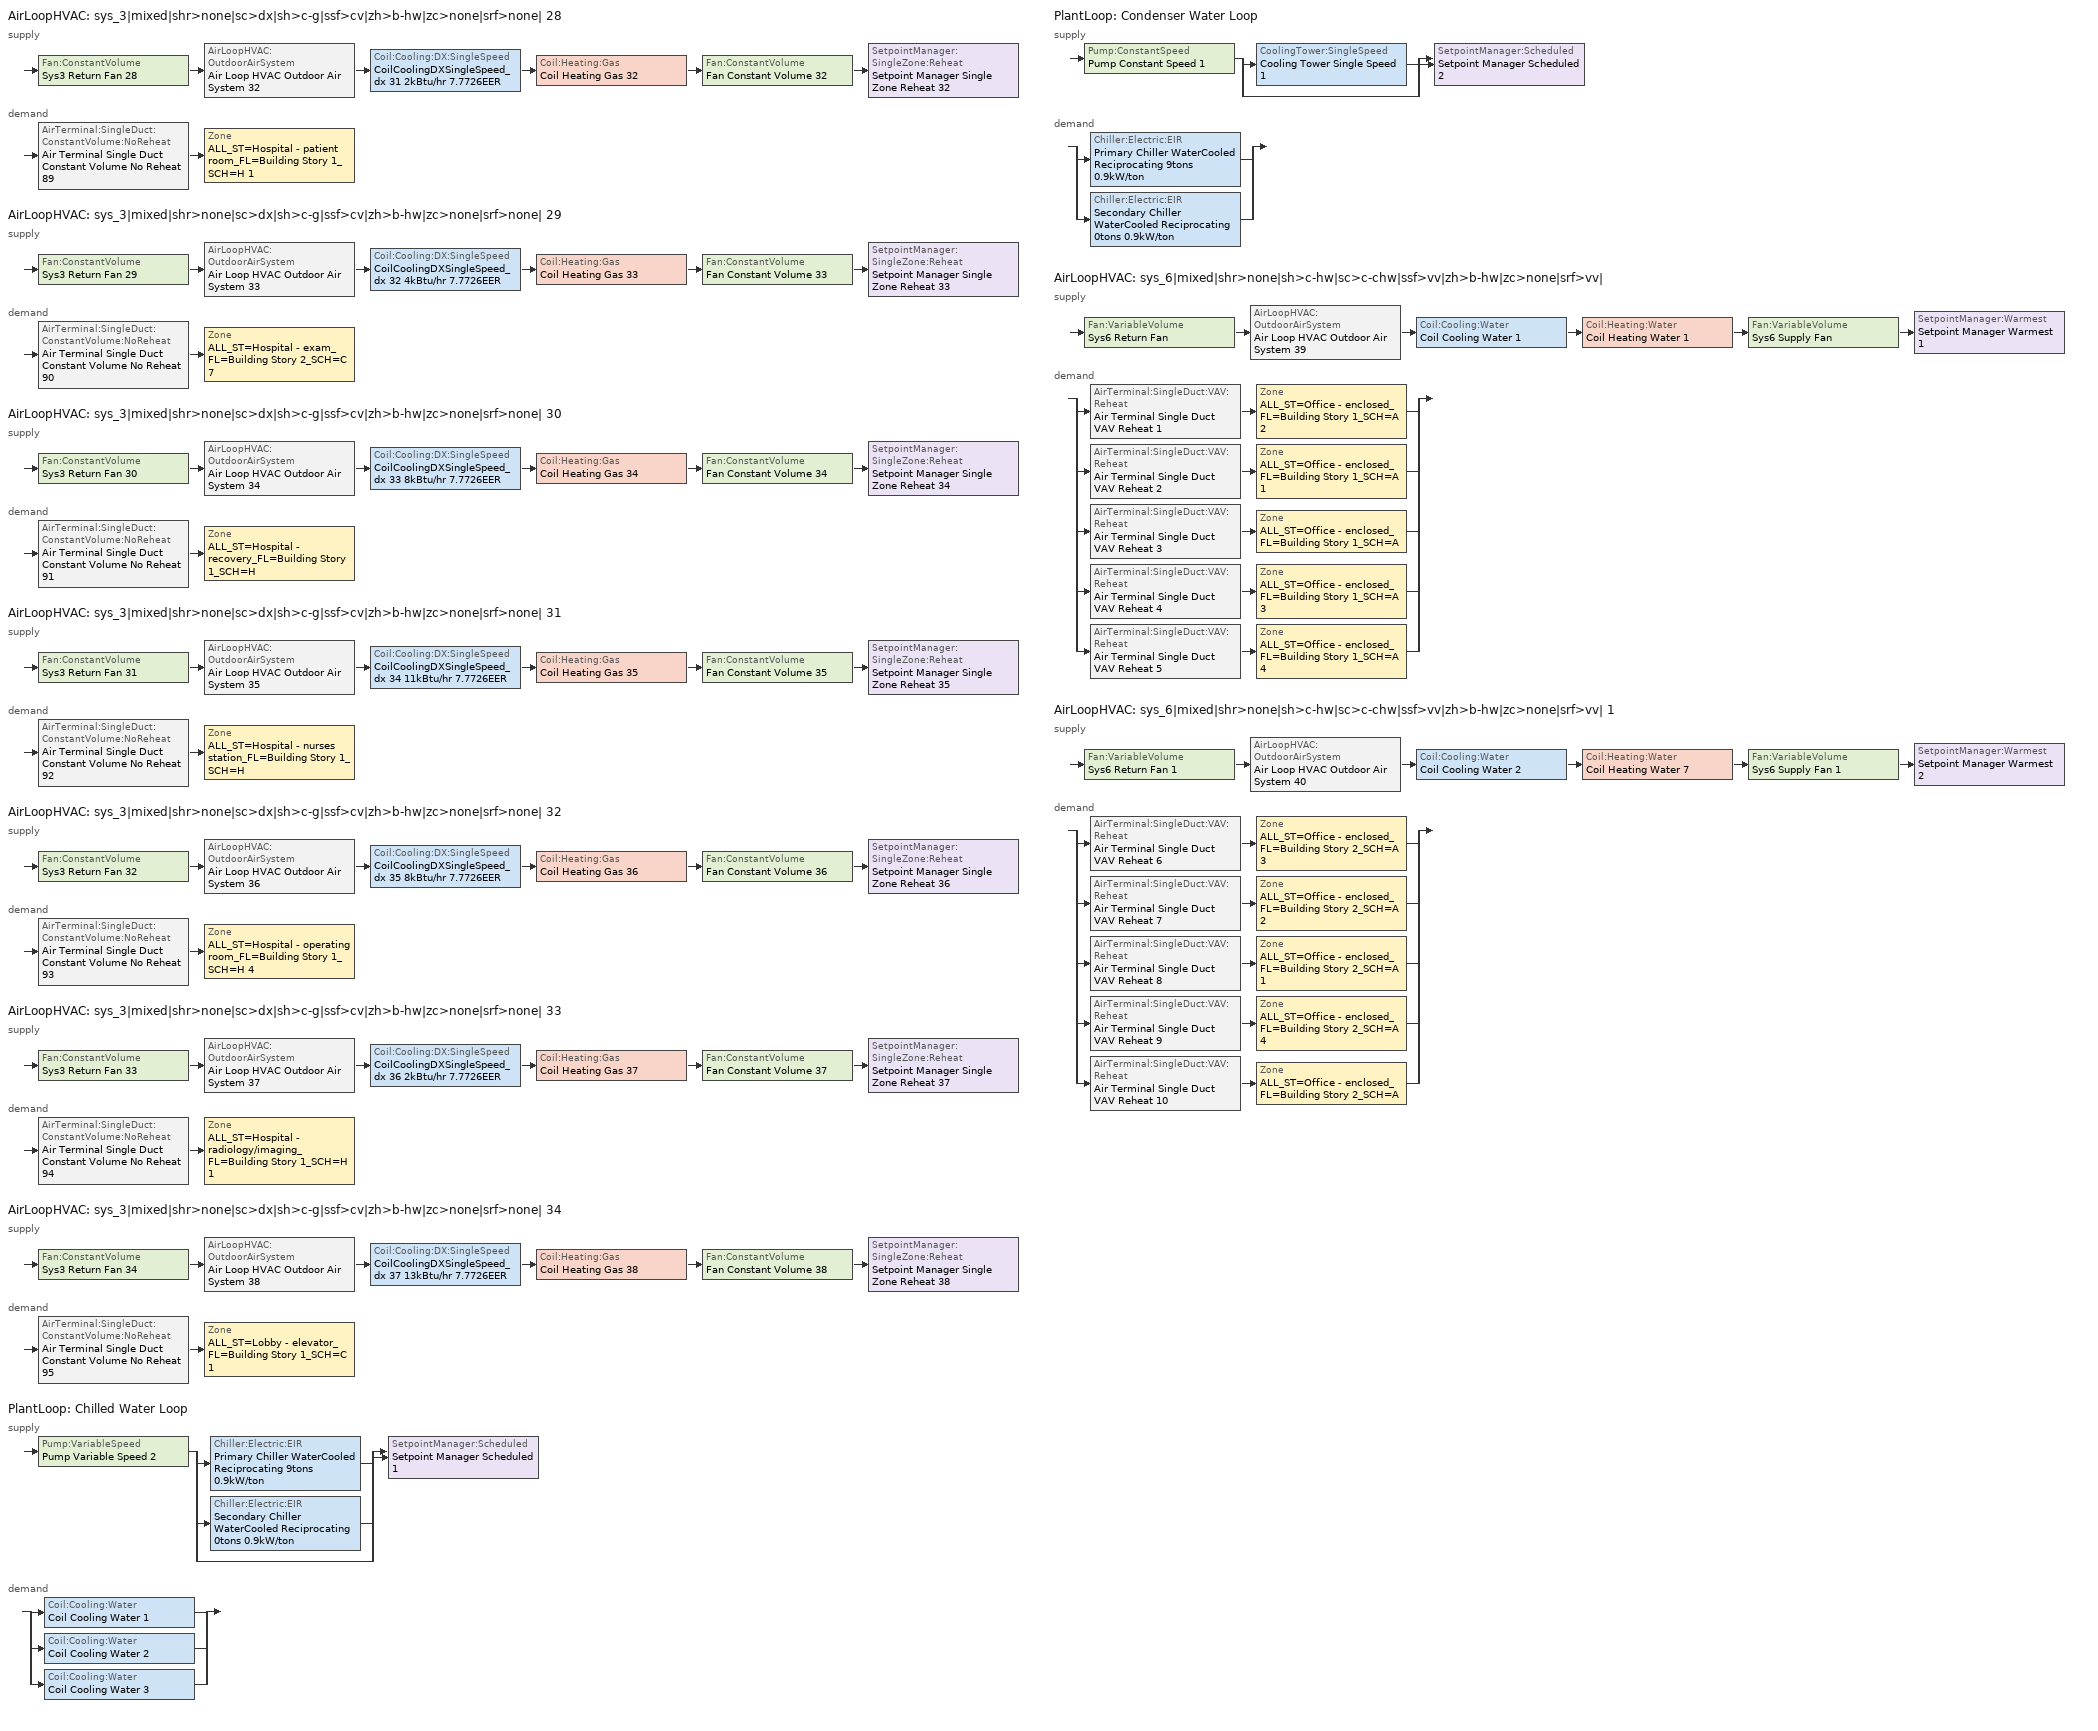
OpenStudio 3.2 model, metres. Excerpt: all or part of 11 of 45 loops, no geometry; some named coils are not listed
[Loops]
AirLoopHVAC 'sys_3|mixed|shr>none|sc>dx|sh>c-g|ssf>cv|zh>b-hw|zc>none|srf>none| 28'
 supply: Fan:ConstantVolume 'Sys3 Return Fan 28' > AirLoopHVAC:OutdoorAirSystem 'Air Loop HVAC Outdoor Air System 32' > Coil:Cooling:DX:SingleSpeed 'CoilCoolingDXSingleSpeed_dx 31 2kBtu/hr 7.7726EER' > Coil:Heating:Gas 'Coil Heating Gas 32' > Fan:ConstantVolume 'Fan Constant Volume 32' > SetpointManager:SingleZone:Reheat 'Setpoint Manager Single Zone Reheat 32'
 demand: AirTerminal:SingleDuct:ConstantVolume:NoReheat 'Air Terminal Single Duct Constant Volume No Reheat 89' > Zone 'ALL_ST=Hospital - patient room_FL=Building Story 1_SCH=H 1'
AirLoopHVAC 'sys_3|mixed|shr>none|sc>dx|sh>c-g|ssf>cv|zh>b-hw|zc>none|srf>none| 29'
 supply: Fan:ConstantVolume 'Sys3 Return Fan 29' > AirLoopHVAC:OutdoorAirSystem 'Air Loop HVAC Outdoor Air System 33' > Coil:Cooling:DX:SingleSpeed 'CoilCoolingDXSingleSpeed_dx 32 4kBtu/hr 7.7726EER' > Coil:Heating:Gas 'Coil Heating Gas 33' > Fan:ConstantVolume 'Fan Constant Volume 33' > SetpointManager:SingleZone:Reheat 'Setpoint Manager Single Zone Reheat 33'
 demand: AirTerminal:SingleDuct:ConstantVolume:NoReheat 'Air Terminal Single Duct Constant Volume No Reheat 90' > Zone 'ALL_ST=Hospital - exam_FL=Building Story 2_SCH=C 7'
AirLoopHVAC 'sys_3|mixed|shr>none|sc>dx|sh>c-g|ssf>cv|zh>b-hw|zc>none|srf>none| 30'
 supply: Fan:ConstantVolume 'Sys3 Return Fan 30' > AirLoopHVAC:OutdoorAirSystem 'Air Loop HVAC Outdoor Air System 34' > Coil:Cooling:DX:SingleSpeed 'CoilCoolingDXSingleSpeed_dx 33 8kBtu/hr 7.7726EER' > Coil:Heating:Gas 'Coil Heating Gas 34' > Fan:ConstantVolume 'Fan Constant Volume 34' > SetpointManager:SingleZone:Reheat 'Setpoint Manager Single Zone Reheat 34'
 demand: AirTerminal:SingleDuct:ConstantVolume:NoReheat 'Air Terminal Single Duct Constant Volume No Reheat 91' > Zone 'ALL_ST=Hospital - recovery_FL=Building Story 1_SCH=H'
AirLoopHVAC 'sys_3|mixed|shr>none|sc>dx|sh>c-g|ssf>cv|zh>b-hw|zc>none|srf>none| 31'
 supply: Fan:ConstantVolume 'Sys3 Return Fan 31' > AirLoopHVAC:OutdoorAirSystem 'Air Loop HVAC Outdoor Air System 35' > Coil:Cooling:DX:SingleSpeed 'CoilCoolingDXSingleSpeed_dx 34 11kBtu/hr 7.7726EER' > Coil:Heating:Gas 'Coil Heating Gas 35' > Fan:ConstantVolume 'Fan Constant Volume 35' > SetpointManager:SingleZone:Reheat 'Setpoint Manager Single Zone Reheat 35'
 demand: AirTerminal:SingleDuct:ConstantVolume:NoReheat 'Air Terminal Single Duct Constant Volume No Reheat 92' > Zone 'ALL_ST=Hospital - nurses station_FL=Building Story 1_SCH=H'
AirLoopHVAC 'sys_3|mixed|shr>none|sc>dx|sh>c-g|ssf>cv|zh>b-hw|zc>none|srf>none| 32'
 supply: Fan:ConstantVolume 'Sys3 Return Fan 32' > AirLoopHVAC:OutdoorAirSystem 'Air Loop HVAC Outdoor Air System 36' > Coil:Cooling:DX:SingleSpeed 'CoilCoolingDXSingleSpeed_dx 35 8kBtu/hr 7.7726EER' > Coil:Heating:Gas 'Coil Heating Gas 36' > Fan:ConstantVolume 'Fan Constant Volume 36' > SetpointManager:SingleZone:Reheat 'Setpoint Manager Single Zone Reheat 36'
 demand: AirTerminal:SingleDuct:ConstantVolume:NoReheat 'Air Terminal Single Duct Constant Volume No Reheat 93' > Zone 'ALL_ST=Hospital - operating room_FL=Building Story 1_SCH=H 4'
AirLoopHVAC 'sys_3|mixed|shr>none|sc>dx|sh>c-g|ssf>cv|zh>b-hw|zc>none|srf>none| 33'
 supply: Fan:ConstantVolume 'Sys3 Return Fan 33' > AirLoopHVAC:OutdoorAirSystem 'Air Loop HVAC Outdoor Air System 37' > Coil:Cooling:DX:SingleSpeed 'CoilCoolingDXSingleSpeed_dx 36 2kBtu/hr 7.7726EER' > Coil:Heating:Gas 'Coil Heating Gas 37' > Fan:ConstantVolume 'Fan Constant Volume 37' > SetpointManager:SingleZone:Reheat 'Setpoint Manager Single Zone Reheat 37'
 demand: AirTerminal:SingleDuct:ConstantVolume:NoReheat 'Air Terminal Single Duct Constant Volume No Reheat 94' > Zone 'ALL_ST=Hospital - radiology/imaging_FL=Building Story 1_SCH=H 1'
AirLoopHVAC 'sys_3|mixed|shr>none|sc>dx|sh>c-g|ssf>cv|zh>b-hw|zc>none|srf>none| 34'
 supply: Fan:ConstantVolume 'Sys3 Return Fan 34' > AirLoopHVAC:OutdoorAirSystem 'Air Loop HVAC Outdoor Air System 38' > Coil:Cooling:DX:SingleSpeed 'CoilCoolingDXSingleSpeed_dx 37 13kBtu/hr 7.7726EER' > Coil:Heating:Gas 'Coil Heating Gas 38' > Fan:ConstantVolume 'Fan Constant Volume 38' > SetpointManager:SingleZone:Reheat 'Setpoint Manager Single Zone Reheat 38'
 demand: AirTerminal:SingleDuct:ConstantVolume:NoReheat 'Air Terminal Single Duct Constant Volume No Reheat 95' > Zone 'ALL_ST=Lobby - elevator_FL=Building Story 1_SCH=C 1'
PlantLoop 'Chilled Water Loop'
 supply: Pump:VariableSpeed 'Pump Variable Speed 2' > split
  | Chiller:Electric:EIR 'Primary Chiller WaterCooled Reciprocating 9tons 0.9kW/ton'
  | Chiller:Electric:EIR 'Secondary Chiller WaterCooled Reciprocating 0tons 0.9kW/ton'
  | bypass
  join > SetpointManager:Scheduled 'Setpoint Manager Scheduled 1'
 demand: split
  | Coil:Cooling:Water 'Coil Cooling Water 1'
  | Coil:Cooling:Water 'Coil Cooling Water 2'
  | Coil:Cooling:Water 'Coil Cooling Water 3'
PlantLoop 'Condenser Water Loop'
 supply: Pump:ConstantSpeed 'Pump Constant Speed 1' > split
  | CoolingTower:SingleSpeed 'Cooling Tower Single Speed 1'
  | bypass
  join > SetpointManager:Scheduled 'Setpoint Manager Scheduled 2'
 demand: split
  | Chiller:Electric:EIR 'Primary Chiller WaterCooled Reciprocating 9tons 0.9kW/ton'
  | Chiller:Electric:EIR 'Secondary Chiller WaterCooled Reciprocating 0tons 0.9kW/ton'
AirLoopHVAC 'sys_6|mixed|shr>none|sh>c-hw|sc>c-chw|ssf>vv|zh>b-hw|zc>none|srf>vv|'
 supply: Fan:VariableVolume 'Sys6 Return Fan' > AirLoopHVAC:OutdoorAirSystem 'Air Loop HVAC Outdoor Air System 39' > Coil:Cooling:Water 'Coil Cooling Water 1' > Coil:Heating:Water 'Coil Heating Water 1' > Fan:VariableVolume 'Sys6 Supply Fan' > SetpointManager:Warmest 'Setpoint Manager Warmest 1'
 demand: split
  | AirTerminal:SingleDuct:VAV:Reheat 'Air Terminal Single Duct VAV Reheat 1' > Zone 'ALL_ST=Office - enclosed_FL=Building Story 1_SCH=A 2'
  | AirTerminal:SingleDuct:VAV:Reheat 'Air Terminal Single Duct VAV Reheat 2' > Zone 'ALL_ST=Office - enclosed_FL=Building Story 1_SCH=A 1'
  | AirTerminal:SingleDuct:VAV:Reheat 'Air Terminal Single Duct VAV Reheat 3' > Zone 'ALL_ST=Office - enclosed_FL=Building Story 1_SCH=A'
  | AirTerminal:SingleDuct:VAV:Reheat 'Air Terminal Single Duct VAV Reheat 4' > Zone 'ALL_ST=Office - enclosed_FL=Building Story 1_SCH=A 3'
  | AirTerminal:SingleDuct:VAV:Reheat 'Air Terminal Single Duct VAV Reheat 5' > Zone 'ALL_ST=Office - enclosed_FL=Building Story 1_SCH=A 4'
AirLoopHVAC 'sys_6|mixed|shr>none|sh>c-hw|sc>c-chw|ssf>vv|zh>b-hw|zc>none|srf>vv| 1'
 supply: Fan:VariableVolume 'Sys6 Return Fan 1' > AirLoopHVAC:OutdoorAirSystem 'Air Loop HVAC Outdoor Air System 40' > Coil:Cooling:Water 'Coil Cooling Water 2' > Coil:Heating:Water 'Coil Heating Water 7' > Fan:VariableVolume 'Sys6 Supply Fan 1' > SetpointManager:Warmest 'Setpoint Manager Warmest 2'
 demand: split
  | AirTerminal:SingleDuct:VAV:Reheat 'Air Terminal Single Duct VAV Reheat 6' > Zone 'ALL_ST=Office - enclosed_FL=Building Story 2_SCH=A 3'
  | AirTerminal:SingleDuct:VAV:Reheat 'Air Terminal Single Duct VAV Reheat 7' > Zone 'ALL_ST=Office - enclosed_FL=Building Story 2_SCH=A 2'
  | AirTerminal:SingleDuct:VAV:Reheat 'Air Terminal Single Duct VAV Reheat 8' > Zone 'ALL_ST=Office - enclosed_FL=Building Story 2_SCH=A 1'
  | AirTerminal:SingleDuct:VAV:Reheat 'Air Terminal Single Duct VAV Reheat 9' > Zone 'ALL_ST=Office - enclosed_FL=Building Story 2_SCH=A 4'
  | AirTerminal:SingleDuct:VAV:Reheat 'Air Terminal Single Duct VAV Reheat 10' > Zone 'ALL_ST=Office - enclosed_FL=Building Story 2_SCH=A'
[Sizing:Zone] Zone Cooling Design Supply Air Temperature Input Method=TemperatureDifference; Zone Cooling Design Supply Air Temperature {C}=14; Zone Cooling Design Supply Air Temperature Difference {deltaC}=11; Zone Heating Design Supply Air Temperature Input Method=TemperatureDifference; Zone Heating Design Supply Air Temperature {C}=40; Zone Heating Design Supply Air Temperature Difference {deltaC}=21; Zone Cooling Design Supply Air Humidity Ratio {kg-H2O/kg-air}=0.0085; Zone Heating Design Supply Air Humidity Ratio {kg-H2O/kg-air}=0.008; Zone Heating Sizing Factor=1.3; Zone Cooling Sizing Factor=1.1; Cooling Design Air Flow Method=DesignDay; Heating Design Air Flow Method=DesignDay; Account for Dedicated Outdoor Air System=No; Dedicated Outdoor Air System Control Strategy=NeutralSupplyAir; Dedicated Outdoor Air Low Setpoint Temperature for Design {C}=autosize; Dedicated Outdoor Air High Setpoint Temperature for Design {C}=autosize
ALL_ST=Office - enclosed_FL=Building Story 1_SCH=A; ALL_ST=Office - enclosed_FL=Building Story 1_SCH=A 1; ALL_ST=Office - enclosed_FL=Building Story 2_SCH=A; ALL_ST=Office - enclosed_FL=Building Story 1_SCH=A 2; ALL_ST=Office - enclosed_FL=Building Story 2_SCH=A 1; ALL_ST=Office - enclosed_FL=Building Story 1_SCH=A 3; ALL_ST=Office - enclosed_FL=Building Story 1_SCH=A 4; ALL_ST=Office - enclosed_FL=Building Story 2_SCH=A 2; ALL_ST=Office - enclosed_FL=Building Story 2_SCH=A 3; ALL_ST=Hospital - patient room_FL=Building Story 1_SCH=H 1; ALL_ST=Hospital - exam_FL=Building Story 2_SCH=C 7; ALL_ST=Office - enclosed_FL=Building Story 2_SCH=A 4; ALL_ST=Hospital - recovery_FL=Building Story 1_SCH=H; ALL_ST=Hospital - nurses station_FL=Building Story 1_SCH=H; ALL_ST=Hospital - operating room_FL=Building Story 1_SCH=H 4; ALL_ST=Hospital - radiology/imaging_FL=Building Story 1_SCH=H 1; ALL_ST=Lobby - elevator_FL=Building Story 1_SCH=C 1
[Zone equipment]
ALL_ST=Office - enclosed_FL=Building Story 1_SCH=A: Air Terminal Single Duct VAV Reheat 3, Zone HVAC Baseboard Convective Water 98
ALL_ST=Office - enclosed_FL=Building Story 1_SCH=A 1: Air Terminal Single Duct VAV Reheat 2, Zone HVAC Baseboard Convective Water 97
ALL_ST=Office - enclosed_FL=Building Story 2_SCH=A: Air Terminal Single Duct VAV Reheat 10, Zone HVAC Baseboard Convective Water 105
ALL_ST=Office - enclosed_FL=Building Story 1_SCH=A 2: Air Terminal Single Duct VAV Reheat 1, Zone HVAC Baseboard Convective Water 96
ALL_ST=Office - enclosed_FL=Building Story 2_SCH=A 1: Air Terminal Single Duct VAV Reheat 8, Zone HVAC Baseboard Convective Water 103
ALL_ST=Office - enclosed_FL=Building Story 1_SCH=A 3: Air Terminal Single Duct VAV Reheat 4, Zone HVAC Baseboard Convective Water 99
ALL_ST=Office - enclosed_FL=Building Story 1_SCH=A 4: Air Terminal Single Duct VAV Reheat 5, Zone HVAC Baseboard Convective Water 100
ALL_ST=Office - enclosed_FL=Building Story 2_SCH=A 2: Air Terminal Single Duct VAV Reheat 7, Zone HVAC Baseboard Convective Water 102
ALL_ST=Office - enclosed_FL=Building Story 2_SCH=A 3: Air Terminal Single Duct VAV Reheat 6, Zone HVAC Baseboard Convective Water 101
ALL_ST=Hospital - patient room_FL=Building Story 1_SCH=H 1: Air Terminal Single Duct Constant Volume No Reheat 89, Zone HVAC Baseboard Convective Water 89
ALL_ST=Hospital - exam_FL=Building Story 2_SCH=C 7: Air Terminal Single Duct Constant Volume No Reheat 90, Zone HVAC Baseboard Convective Water 90
ALL_ST=Office - enclosed_FL=Building Story 2_SCH=A 4: Air Terminal Single Duct VAV Reheat 9, Zone HVAC Baseboard Convective Water 104
ALL_ST=Hospital - recovery_FL=Building Story 1_SCH=H: Air Terminal Single Duct Constant Volume No Reheat 91, Zone HVAC Baseboard Convective Water 91
ALL_ST=Hospital - nurses station_FL=Building Story 1_SCH=H: Air Terminal Single Duct Constant Volume No Reheat 92, Zone HVAC Baseboard Convective Water 92
ALL_ST=Hospital - operating room_FL=Building Story 1_SCH=H 4: Air Terminal Single Duct Constant Volume No Reheat 93, Zone HVAC Baseboard Convective Water 93
ALL_ST=Hospital - radiology/imaging_FL=Building Story 1_SCH=H 1: Air Terminal Single Duct Constant Volume No Reheat 94, Zone HVAC Baseboard Convective Water 94
ALL_ST=Lobby - elevator_FL=Building Story 1_SCH=C 1: Air Terminal Single Duct Constant Volume No Reheat 95, Zone HVAC Baseboard Convective Water 95
[PlantLoop] Glycol Concentration=0; Plant Loop Volume {m3}=Autocalculate; Load Distribution Scheme=Optimal
Chilled Water Loop; Condenser Water Loop
[Sizing:Plant] Loop Design Temperature Difference {deltaC}=6; Sizing Option=NonCoincident; Zone Timesteps in Averaging Window=1; Coincident Sizing Factor Mode=None
Name | Loop Type | Design Loop Exit Temperature {C}
Chilled Water Loop | Cooling | 7
Condenser Water Loop | Condenser | 29
[Pump:VariableSpeed]
Pump Variable Speed 2: Motor Efficiency=0.855; Pump Control Type=Intermittent; Skin Loss Radiative Fraction=0.5; Design Power Sizing Method=PowerPerFlowPerPressure; Design Electric Power per Unit Flow Rate {W/(m3/s)}=348701.1; Design Shaft Power per Unit Flow Rate per Unit Head {W-s/m3-Pa}=1.28205; Design Minimum Flow Rate Fraction=0
[AirLoopHVAC] Design Supply Air Flow Rate {m3/s}=autosize; Design Return Air Flow Fraction of Supply Air Flow=1
Name | Availability Schedule
sys_3|mixed|shr>none|sc>dx|sh>c-g|ssf>cv|zh>b-hw|zc>none|srf>none| 28 | sys_3|mixed|shr>none|sc>dx|sh>c-g|ssf>cv|zh>b-hw|zc>none|srf>none| 28 Occ Sch
sys_3|mixed|shr>none|sc>dx|sh>c-g|ssf>cv|zh>b-hw|zc>none|srf>none| 29 | sys_3|mixed|shr>none|sc>dx|sh>c-g|ssf>cv|zh>b-hw|zc>none|srf>none| 29 Occ Sch
sys_3|mixed|shr>none|sc>dx|sh>c-g|ssf>cv|zh>b-hw|zc>none|srf>none| 30 | sys_3|mixed|shr>none|sc>dx|sh>c-g|ssf>cv|zh>b-hw|zc>none|srf>none| 30 Occ Sch
sys_3|mixed|shr>none|sc>dx|sh>c-g|ssf>cv|zh>b-hw|zc>none|srf>none| 31 | sys_3|mixed|shr>none|sc>dx|sh>c-g|ssf>cv|zh>b-hw|zc>none|srf>none| 31 Occ Sch
sys_3|mixed|shr>none|sc>dx|sh>c-g|ssf>cv|zh>b-hw|zc>none|srf>none| 32 | sys_3|mixed|shr>none|sc>dx|sh>c-g|ssf>cv|zh>b-hw|zc>none|srf>none| 32 Occ Sch
sys_3|mixed|shr>none|sc>dx|sh>c-g|ssf>cv|zh>b-hw|zc>none|srf>none| 33 | sys_3|mixed|shr>none|sc>dx|sh>c-g|ssf>cv|zh>b-hw|zc>none|srf>none| 33 Occ Sch
sys_3|mixed|shr>none|sc>dx|sh>c-g|ssf>cv|zh>b-hw|zc>none|srf>none| 34 | sys_3|mixed|shr>none|sc>dx|sh>c-g|ssf>cv|zh>b-hw|zc>none|srf>none| 34 Occ Sch
sys_6|mixed|shr>none|sh>c-hw|sc>c-chw|ssf>vv|zh>b-hw|zc>none|srf>vv| | sys_6|mixed|shr>none|sh>c-hw|sc>c-chw|ssf>vv|zh>b-hw|zc>none|srf>vv| Occ Sch
sys_6|mixed|shr>none|sh>c-hw|sc>c-chw|ssf>vv|zh>b-hw|zc>none|srf>vv| 1 | sys_6|mixed|shr>none|sh>c-hw|sc>c-chw|ssf>vv|zh>b-hw|zc>none|srf>vv| 1 Occ Sch
[Sizing:System] Type of Load to Size On=Sensible; Design Outdoor Air Flow Rate {m3/s}=Autosize; Preheat Design Temperature {C}=7; Preheat Design Humidity Ratio {kg-H2O/kg-Air}=0.008; Precool Design Humidity Ratio {kg-H2O/kg-Air}=0.008; Central Cooling Design Supply Air Temperature {C}=13; Sizing Option=NonCoincident; 100% Outdoor Air in Cooling=No; 100% Outdoor Air in Heating=No; Central Cooling Design Supply Air Humidity Ratio {kg-H2O/kg-Air}=0.0085; Central Heating Design Supply Air Humidity Ratio {kg-H2O/kg-Air}=0.008; Cooling Design Air Flow Method=DesignDay; Cooling Design Air Flow Rate {m3/s}=0; Heating Design Air Flow Method=DesignDay; Heating Design Air Flow Rate {m3/s}=0; System Outdoor Air Method=ZoneSum; Zone Maximum Outdoor Air Fraction=1; Cooling Supply Air Flow Rate Per Floor Area {m3/s-m2}=0.00996765; Cooling Fraction of Autosized Cooling Supply Air Flow Rate=1; Cooling Supply Air Flow Rate Per Unit Cooling Capacity {m3/s-W}=3.94755e-05; Heating Supply Air Flow Rate Per Floor Area {m3/s-m2}=0.00996765; Heating Fraction of Autosized Heating Supply Air Flow Rate=1; Heating Fraction of Autosized Cooling Supply Air Flow Rate=1; Heating Supply Air Flow Rate Per Unit Heating Capacity {m3/s-W}=3.15882e-05; Cooling Design Capacity Method=CoolingDesignCapacity; Cooling Design Capacity {W}=autosize; Cooling Design Capacity Per Floor Area {W/m2}=234.7; Fraction of Autosized Cooling Design Capacity=1; Heating Design Capacity Method=HeatingDesignCapacity; Heating Design Capacity {W}=autosize; Heating Design Capacity Per Floor Area {W/m2}=157; Fraction of Autosized Heating Design Capacity=1; Central Cooling Capacity Control Method=OnOff
Name | Central Heating Maximum System Air Flow Ratio | Precool Design Temperature {C} | Central Heating Design Supply Air Temperature {C}
sys_3|mixed|shr>none|sc>dx|sh>c-g|ssf>cv|zh>b-hw|zc>none|srf>none| 28; sys_3|mixed|shr>none|sc>dx|sh>c-g|ssf>cv|zh>b-hw|zc>none|srf>none| 29; sys_3|mixed|shr>none|sc>dx|sh>c-g|ssf>cv|zh>b-hw|zc>none|srf>none| 30; sys_3|mixed|shr>none|sc>dx|sh>c-g|ssf>cv|zh>b-hw|zc>none|srf>none| 31; sys_3|mixed|shr>none|sc>dx|sh>c-g|ssf>cv|zh>b-hw|zc>none|srf>none| 32; sys_3|mixed|shr>none|sc>dx|sh>c-g|ssf>cv|zh>b-hw|zc>none|srf>none| 33; sys_3|mixed|shr>none|sc>dx|sh>c-g|ssf>cv|zh>b-hw|zc>none|srf>none| 34 | 1 | 13 | 43
sys_6|mixed|shr>none|sh>c-hw|sc>c-chw|ssf>vv|zh>b-hw|zc>none|srf>vv|; sys_6|mixed|shr>none|sh>c-hw|sc>c-chw|ssf>vv|zh>b-hw|zc>none|srf>vv| 1 | 0.3 | 12.8 | 20
[Fan:ConstantVolume] Availability Schedule=Always On Discrete; Maximum Flow Rate {m3/s}=AutoSize
Name | Fan Total Efficiency | Pressure Rise {Pa} | Motor Efficiency
Fan Constant Volume 32; Fan Constant Volume 33; Fan Constant Volume 34; Fan Constant Volume 35; Fan Constant Volume 36; Fan Constant Volume 37; Fan Constant Volume 38 | 0.39975 | 640 | 0.615
Sys3 Return Fan 28; Sys3 Return Fan 29; Sys3 Return Fan 30; Sys3 Return Fan 31; Sys3 Return Fan 32; Sys3 Return Fan 33; Sys3 Return Fan 34 | 0.25 | 150 | 0.385
[Coil:Heating:Gas] Availability Schedule=Always On Discrete; Gas Burner Efficiency=0.8; Nominal Capacity {W}=AutoSize; Parasitic Electric Load {W}=0; Part Load Fraction Correlation Curve=FURNACE-EFFPLR-NECB2011; Parasitic Gas Load {W}=0
Coil Heating Gas 32; Coil Heating Gas 33; Coil Heating Gas 34; Coil Heating Gas 35; Coil Heating Gas 36; Coil Heating Gas 37; Coil Heating Gas 38
[Coil:Cooling:DX:SingleSpeed] Availability Schedule=Always On Discrete; Rated Total Cooling Capacity {W}=autosize; Rated Sensible Heat Ratio=autosize; Rated COP {W/W}=2.72426; Rated Air Flow Rate {m3/s}=autosize; Rated Evaporator Fan Power Per Volume Flow Rate {W/(m3/s)}=773.3; Total Cooling Capacity Function of Temperature Curve=DXCOOL-NECB2011-REF-CAPFT; Total Cooling Capacity Function of Flow Fraction Curve=DXCOOL-NECB2011-REF-CAPFFLOW; Energy Input Ratio Function of Temperature Curve=DXCOOL-NECB2011-REF-COOLEIRFT; Energy Input Ratio Function of Flow Fraction Curve=DXCOOL-NECB2011-REF-COOLEIRFFLOW; Part Load Fraction Correlation Curve=DXCOOL-NECB2011-REF-COOLPLFFPLR; Minimum Outdoor Dry-Bulb Temperature for Compressor Operation {C}=-25; Condenser Type=AirCooled; Evaporative Condenser Effectiveness=0; Evaporative Condenser Air Flow Rate {m3/s}=Autosize; Evaporative Condenser Pump Rated Power Consumption {W}=Autosize; Crankcase Heater Capacity {W}=0; Maximum Outdoor Dry-Bulb Temperature for Crankcase Heater Operation {C}=0; Basin Heater Capacity {W/K}=0; Basin Heater Setpoint Temperature {C}=10
CoilCoolingDXSingleSpeed_dx 31 2kBtu/hr 7.7726EER; CoilCoolingDXSingleSpeed_dx 32 4kBtu/hr 7.7726EER; CoilCoolingDXSingleSpeed_dx 33 8kBtu/hr 7.7726EER; CoilCoolingDXSingleSpeed_dx 34 11kBtu/hr 7.7726EER; CoilCoolingDXSingleSpeed_dx 35 8kBtu/hr 7.7726EER; CoilCoolingDXSingleSpeed_dx 36 2kBtu/hr 7.7726EER; CoilCoolingDXSingleSpeed_dx 37 13kBtu/hr 7.7726EER
[Controller:OutdoorAir] Minimum Outdoor Air Flow Rate {m3/s}=autosize; Maximum Outdoor Air Flow Rate {m3/s}=Autosize; Economizer Control Type=NoEconomizer; Economizer Control Action Type=ModulateFlow; Economizer Maximum Limit Dry-Bulb Temperature {C}=28; Economizer Maximum Limit Enthalpy {J/kg}=64000; Economizer Minimum Limit Dry-Bulb Temperature {C}=-100; Lockout Type=NoLockout; Minimum Limit Type=FixedMinimum; High Humidity Control=No; Heat Recovery Bypass Control Type=BypassWhenWithinEconomizerLimits
Name | Minimum Outdoor Air Schedule | Controller Mechanical Ventilation
Controller Outdoor Air 32 | sys_3|mixed|shr>none|sc>dx|sh>c-g|ssf>cv|zh>b-hw|zc>none|srf>none| 28 Occ Sch | Controller Mechanical Ventilation 32
Controller Outdoor Air 33 | sys_3|mixed|shr>none|sc>dx|sh>c-g|ssf>cv|zh>b-hw|zc>none|srf>none| 29 Occ Sch | Controller Mechanical Ventilation 33
Controller Outdoor Air 34 | sys_3|mixed|shr>none|sc>dx|sh>c-g|ssf>cv|zh>b-hw|zc>none|srf>none| 30 Occ Sch | Controller Mechanical Ventilation 34
Controller Outdoor Air 35 | sys_3|mixed|shr>none|sc>dx|sh>c-g|ssf>cv|zh>b-hw|zc>none|srf>none| 31 Occ Sch | Controller Mechanical Ventilation 35
Controller Outdoor Air 36 | sys_3|mixed|shr>none|sc>dx|sh>c-g|ssf>cv|zh>b-hw|zc>none|srf>none| 32 Occ Sch | Controller Mechanical Ventilation 36
Controller Outdoor Air 37 | sys_3|mixed|shr>none|sc>dx|sh>c-g|ssf>cv|zh>b-hw|zc>none|srf>none| 33 Occ Sch | Controller Mechanical Ventilation 37
Controller Outdoor Air 38 | sys_3|mixed|shr>none|sc>dx|sh>c-g|ssf>cv|zh>b-hw|zc>none|srf>none| 34 Occ Sch | Controller Mechanical Ventilation 38
Controller Outdoor Air 39 | sys_6|mixed|shr>none|sh>c-hw|sc>c-chw|ssf>vv|zh>b-hw|zc>none|srf>vv| Occ Sch | Controller Mechanical Ventilation 39
Controller Outdoor Air 40 | sys_6|mixed|shr>none|sh>c-hw|sc>c-chw|ssf>vv|zh>b-hw|zc>none|srf>vv| 1 Occ Sch | Controller Mechanical Ventilation 40
[Controller:MechanicalVentilation] Availability Schedule=Always On Discrete; System Outdoor Air Method=ZoneSum
Controller Mechanical Ventilation 32; Controller Mechanical Ventilation 33; Controller Mechanical Ventilation 34; Controller Mechanical Ventilation 35; Controller Mechanical Ventilation 36; Controller Mechanical Ventilation 37; Controller Mechanical Ventilation 38; Controller Mechanical Ventilation 39; Controller Mechanical Ventilation 40
[AirLoopHVAC:OutdoorAirSystem]
Name | Controller
Air Loop HVAC Outdoor Air System 32 | Controller Outdoor Air 32
Air Loop HVAC Outdoor Air System 33 | Controller Outdoor Air 33
Air Loop HVAC Outdoor Air System 34 | Controller Outdoor Air 34
Air Loop HVAC Outdoor Air System 35 | Controller Outdoor Air 35
Air Loop HVAC Outdoor Air System 36 | Controller Outdoor Air 36
Air Loop HVAC Outdoor Air System 37 | Controller Outdoor Air 37
Air Loop HVAC Outdoor Air System 38 | Controller Outdoor Air 38
Air Loop HVAC Outdoor Air System 39 | Controller Outdoor Air 39
Air Loop HVAC Outdoor Air System 40 | Controller Outdoor Air 40
[SetpointManager:SingleZone:Reheat] Minimum Supply Air Temperature {C}=13; Maximum Supply Air Temperature {C}=43
Name | Control Zone
Setpoint Manager Single Zone Reheat 32 | ALL_ST=Hospital - patient room_FL=Building Story 1_SCH=H 1
Setpoint Manager Single Zone Reheat 33 | ALL_ST=Hospital - exam_FL=Building Story 2_SCH=C 7
Setpoint Manager Single Zone Reheat 34 | ALL_ST=Hospital - recovery_FL=Building Story 1_SCH=H
Setpoint Manager Single Zone Reheat 35 | ALL_ST=Hospital - nurses station_FL=Building Story 1_SCH=H
Setpoint Manager Single Zone Reheat 36 | ALL_ST=Hospital - operating room_FL=Building Story 1_SCH=H 4
Setpoint Manager Single Zone Reheat 37 | ALL_ST=Hospital - radiology/imaging_FL=Building Story 1_SCH=H 1
Setpoint Manager Single Zone Reheat 38 | ALL_ST=Lobby - elevator_FL=Building Story 1_SCH=C 1
[AirTerminal:SingleDuct:ConstantVolume:NoReheat] Availability Schedule=Always On Discrete; Maximum Air Flow Rate {m3/s}=AutoSize
Air Terminal Single Duct Constant Volume No Reheat 89; Air Terminal Single Duct Constant Volume No Reheat 90; Air Terminal Single Duct Constant Volume No Reheat 91; Air Terminal Single Duct Constant Volume No Reheat 92; Air Terminal Single Duct Constant Volume No Reheat 93; Air Terminal Single Duct Constant Volume No Reheat 94; Air Terminal Single Duct Constant Volume No Reheat 95
[Chiller:Electric:EIR] Reference COP {W/W}=3.8; Reference Chilled Water Flow Rate {m3/s}=Autosize; Cooling Capacity Function of Temperature Curve=WaterCooled_Reciprocating_CAPFT_NECB2011; Electric Input to Cooling Output Ratio Function of Temperature Curve=WaterCooled_Reciprocating_EIRFT_NECB2011; Electric Input to Cooling Output Ratio Function of Part Load Ratio Curve=WaterCooled_Reciprocating_EIRFPLR_NECB2011; Minimum Part Load Ratio=0.25; Minimum Unloading Ratio=0.25; Condenser Type=WaterCooled; Chiller Flow Mode=LeavingSetpointModulated; Design Heat Recovery Water Flow Rate {m3/s}=Autosize; Sizing Factor=1; Basin Heater Capacity {W/K}=0; Basin Heater Setpoint Temperature {C}=10; Condenser Heat Recovery Relative Capacity Fraction=1
Name | Reference Capacity {W}
Primary Chiller WaterCooled Reciprocating 9tons 0.9kW/ton | 30309.1
Secondary Chiller WaterCooled Reciprocating 0tons 0.9kW/ton | 0.001
[SetpointManager:Scheduled] Control Variable=Temperature
Name | Schedule
Setpoint Manager Scheduled 1 | CHW Temp
Setpoint Manager Scheduled 2 | CW Temp
[Pump:ConstantSpeed]
Pump Constant Speed 1: Rated Flow Rate {m3/s}=autosize; Rated Pump Head {Pa}=179352; Rated Power Consumption {W}=autosize; Motor Efficiency=0.855; Fraction of Motor Inefficiencies to Fluid Stream=0; Pump Control Type=Intermittent; Design Power Sizing Method=PowerPerFlowPerPressure; Design Electric Power per Unit Flow Rate {W/(m3/s)}=348701.1; Design Shaft Power per Unit Flow Rate per Unit Head {W-s/m3-Pa}=1.28205
[CoolingTower:SingleSpeed]
Cooling Tower Single Speed 1: Design Water Flow Rate {m3/s}=autosize; Design Air Flow Rate {m3/s}=autosize; Fan Power at Design Air Flow Rate {W}=574.277; U-Factor Times Area Value at Design Air Flow Rate {W/K}=autosize; Air Flow Rate in Free Convection Regime {m3/s}=autosize; U-Factor Times Area Value at Free Convection Air Flow Rate {W/K}=autosize; Performance Input Method=UFactorTimesAreaAndDesignWaterFlowRate; Free Convection Capacity {W}=0; Basin Heater Capacity {W/K}=0; Evaporation Loss Mode=LossFactor; Evaporation Loss Factor {percent/K}=0.2; Drift Loss Percent {percent}=0.008; Blowdown Calculation Mode=ConcentrationRatio; Blowdown Concentration Ratio=3; Capacity Control=FanCycling; Number of Cells=1; Cell Control=MinimalCell; Cell Minimum  Water Flow Rate Fraction=0.33; Cell Maximum Water Flow Rate Fraction=2.5; Sizing Factor=1; Free Convection Air Flow Rate Sizing Factor=0.1; Free Convection U-Factor Times Area Value Sizing Factor=0.1; Heat Rejection Capacity and Nominal Capacity Sizing Ratio=1.25; Free Convection Nominal Capacity Sizing Factor=0.1; Design Inlet Air Dry-Bulb Temperature {C}=35; Design Inlet Air Wet-Bulb Temperature {C}=24; Design Approach Temperature {deltaC}=5; Design Range Temperature {deltaC}=6
[Fan:VariableVolume] Availability Schedule=Always On Discrete; Maximum Flow Rate {m3/s}=Autosize; Fan Power Minimum Flow Rate Input Method=Fraction; Fan Power Minimum Flow Fraction=0.68; Fan Power Minimum Air Flow Rate {m3/s}=0; Motor In Airstream Fraction=1; Fan Power Coefficient 1=-2.4176; Fan Power Coefficient 2=9.5874; Fan Power Coefficient 3=-11.559; Fan Power Coefficient 4=5.4009; Fan Power Coefficient 5=0
Name | Fan Total Efficiency | Pressure Rise {Pa} | Motor Efficiency
Sys6 Supply Fan; Sys6 Supply Fan 1 | 0.549965 | 1000 | 0.8461
Sys6 Return Fan; Sys6 Return Fan 1 | 0.299975 | 250 | 0.4615
[Coil:Cooling:Water] Availability Schedule=Always On Discrete
Coil Cooling Water 1; Coil Cooling Water 2; Coil Cooling Water 3
[Controller:WaterCoil] Action=Reverse; Minimum Actuated Flow {m3/s}=0
Name | Water Coil
Controller Water Coil 2 | Coil Cooling Water 1
Controller Water Coil 9 | Coil Cooling Water 2
Controller Water Coil 16 | Coil Cooling Water 3
[SetpointManager:Warmest] Control Variable=Temperature; Minimum Setpoint Temperature {C}=13; Maximum Setpoint Temperature {C}=43; Strategy=MaximumTemperature
Setpoint Manager Warmest 1; Setpoint Manager Warmest 2
[AirTerminal:SingleDuct:VAV:Reheat] Availability Schedule=Always On Discrete; Maximum Air Flow Rate {m3/s}=AutoSize; Zone Minimum Air Flow Input Method=Constant; Constant Minimum Air Flow Fraction=0.3; Maximum Hot Water or Steam Flow Rate {m3/s}=AutoSize; Minimum Hot Water or Steam Flow Rate {m3/s}=0; Convergence Tolerance=0.001; Damper Heating Action=Normal; Maximum Flow per Zone Floor Area During Reheat {m3/s-m2}=AutoSize; Maximum Flow Fraction During Reheat=0.5; Maximum Reheat Air Temperature {C}=43; Control For Outdoor Air=No
Name | Fixed Minimum Air Flow Rate {m3/s} | Reheat Coil
Air Terminal Single Duct VAV Reheat 1 | 0.0334451 | Coil Heating Water 2
Air Terminal Single Duct VAV Reheat 2 | 0.00836127 | Coil Heating Water 3
Air Terminal Single Duct VAV Reheat 3 | 0.0208103 | Coil Heating Water 4
Air Terminal Single Duct VAV Reheat 4 | 0.0897443 | Coil Heating Water 5
Air Terminal Single Duct VAV Reheat 5 | 0.0221109 | Coil Heating Water 6
Air Terminal Single Duct VAV Reheat 6 | 0.0130064 | Coil Heating Water 8
Air Terminal Single Duct VAV Reheat 7 | 0.104051 | Coil Heating Water 9
Air Terminal Single Duct VAV Reheat 8 | 0.0602012 | Coil Heating Water 10
Air Terminal Single Duct VAV Reheat 9 | 0.0635457 | Coil Heating Water 11
Air Terminal Single Duct VAV Reheat 10 | 0.314012 | Coil Heating Water 12
[Schedule:Ruleset]
Name | Default Day Schedule | Summer Design Day Schedule | Winter Design Day Schedule
CHW Temp | Schedule Day 3
CW Temp | Schedule Day 4
sys_3|mixed|shr>none|sc>dx|sh>c-g|ssf>cv|zh>b-hw|zc>none|srf>none| 28 Occ Sch | sys_3|mixed|shr>none|sc>dx|sh>c-g|ssf>cv|zh>b-hw|zc>none|srf>none| 28 Occ Sch Default | sys_3|mixed|shr>none|sc>dx|sh>c-g|ssf>cv|zh>b-hw|zc>none|srf>none| 28 Occ Sch Summer Design Day | sys_3|mixed|shr>none|sc>dx|sh>c-g|ssf>cv|zh>b-hw|zc>none|srf>none| 28 Occ Sch Winter Design Day
sys_3|mixed|shr>none|sc>dx|sh>c-g|ssf>cv|zh>b-hw|zc>none|srf>none| 29 Occ Sch | sys_3|mixed|shr>none|sc>dx|sh>c-g|ssf>cv|zh>b-hw|zc>none|srf>none| 29 Occ Sch Default | sys_3|mixed|shr>none|sc>dx|sh>c-g|ssf>cv|zh>b-hw|zc>none|srf>none| 29 Occ Sch Summer Design Day | sys_3|mixed|shr>none|sc>dx|sh>c-g|ssf>cv|zh>b-hw|zc>none|srf>none| 29 Occ Sch Winter Design Day
sys_3|mixed|shr>none|sc>dx|sh>c-g|ssf>cv|zh>b-hw|zc>none|srf>none| 30 Occ Sch | sys_3|mixed|shr>none|sc>dx|sh>c-g|ssf>cv|zh>b-hw|zc>none|srf>none| 30 Occ Sch Default | sys_3|mixed|shr>none|sc>dx|sh>c-g|ssf>cv|zh>b-hw|zc>none|srf>none| 30 Occ Sch Summer Design Day | sys_3|mixed|shr>none|sc>dx|sh>c-g|ssf>cv|zh>b-hw|zc>none|srf>none| 30 Occ Sch Winter Design Day
sys_3|mixed|shr>none|sc>dx|sh>c-g|ssf>cv|zh>b-hw|zc>none|srf>none| 31 Occ Sch | sys_3|mixed|shr>none|sc>dx|sh>c-g|ssf>cv|zh>b-hw|zc>none|srf>none| 31 Occ Sch Default | sys_3|mixed|shr>none|sc>dx|sh>c-g|ssf>cv|zh>b-hw|zc>none|srf>none| 31 Occ Sch Summer Design Day | sys_3|mixed|shr>none|sc>dx|sh>c-g|ssf>cv|zh>b-hw|zc>none|srf>none| 31 Occ Sch Winter Design Day
sys_3|mixed|shr>none|sc>dx|sh>c-g|ssf>cv|zh>b-hw|zc>none|srf>none| 32 Occ Sch | sys_3|mixed|shr>none|sc>dx|sh>c-g|ssf>cv|zh>b-hw|zc>none|srf>none| 32 Occ Sch Default | sys_3|mixed|shr>none|sc>dx|sh>c-g|ssf>cv|zh>b-hw|zc>none|srf>none| 32 Occ Sch Summer Design Day | sys_3|mixed|shr>none|sc>dx|sh>c-g|ssf>cv|zh>b-hw|zc>none|srf>none| 32 Occ Sch Winter Design Day
sys_3|mixed|shr>none|sc>dx|sh>c-g|ssf>cv|zh>b-hw|zc>none|srf>none| 33 Occ Sch | sys_3|mixed|shr>none|sc>dx|sh>c-g|ssf>cv|zh>b-hw|zc>none|srf>none| 33 Occ Sch Default | sys_3|mixed|shr>none|sc>dx|sh>c-g|ssf>cv|zh>b-hw|zc>none|srf>none| 33 Occ Sch Summer Design Day | sys_3|mixed|shr>none|sc>dx|sh>c-g|ssf>cv|zh>b-hw|zc>none|srf>none| 33 Occ Sch Winter Design Day
sys_3|mixed|shr>none|sc>dx|sh>c-g|ssf>cv|zh>b-hw|zc>none|srf>none| 34 Occ Sch | sys_3|mixed|shr>none|sc>dx|sh>c-g|ssf>cv|zh>b-hw|zc>none|srf>none| 34 Occ Sch Default | sys_3|mixed|shr>none|sc>dx|sh>c-g|ssf>cv|zh>b-hw|zc>none|srf>none| 34 Occ Sch Summer Design Day | sys_3|mixed|shr>none|sc>dx|sh>c-g|ssf>cv|zh>b-hw|zc>none|srf>none| 34 Occ Sch Winter Design Day
sys_6|mixed|shr>none|sh>c-hw|sc>c-chw|ssf>vv|zh>b-hw|zc>none|srf>vv| Occ Sch | sys_6|mixed|shr>none|sh>c-hw|sc>c-chw|ssf>vv|zh>b-hw|zc>none|srf>vv| Occ Sch Default | sys_6|mixed|shr>none|sh>c-hw|sc>c-chw|ssf>vv|zh>b-hw|zc>none|srf>vv| Occ Sch Summer Design Day | sys_6|mixed|shr>none|sh>c-hw|sc>c-chw|ssf>vv|zh>b-hw|zc>none|srf>vv| Occ Sch Winter Design Day
sys_6|mixed|shr>none|sh>c-hw|sc>c-chw|ssf>vv|zh>b-hw|zc>none|srf>vv| 1 Occ Sch | sys_6|mixed|shr>none|sh>c-hw|sc>c-chw|ssf>vv|zh>b-hw|zc>none|srf>vv| 1 Occ Sch Default | sys_6|mixed|shr>none|sh>c-hw|sc>c-chw|ssf>vv|zh>b-hw|zc>none|srf>vv| 1 Occ Sch Summer Design Day | sys_6|mixed|shr>none|sh>c-hw|sc>c-chw|ssf>vv|zh>b-hw|zc>none|srf>vv| 1 Occ Sch Winter Design Day
[Schedule:Day]
Schedule Day 3; wkdCHW Temp 1; satCHW Temp 1; sunCHW Temp 1: 1, 0, 7, 2, 0, 7, 3, 0, 7, 4, 0, 7, 5, 0, 7, 6, 0, 7, 7, 0, 7, 8, 0, 7, 9, 0, 7, 10, 0, 7, 11, 0, 7, 12, 0, 7, 13, 0, 7, 14, 0, 7, 15, 0, 7, 16, 0, 7, 17, 0, 7, 18, 0, 7, 19, 0, 7, 20, 0, 7, 21, 0, 7, 22, 0, 7, 23, 0, 7, 24, 0, 7
Schedule Day 4; wkdCW Temp 1; satCW Temp 1; sunCW Temp 1: 1, 0, 29, 2, 0, 29, 3, 0, 29, 4, 0, 29, 5, 0, 29, 6, 0, 29, 7, 0, 29, 8, 0, 29, 9, 0, 29, 10, 0, 29, 11, 0, 29, 12, 0, 29, 13, 0, 29, 14, 0, 29, 15, 0, 29, 16, 0, 29, 17, 0, 29, 18, 0, 29, 19, 0, 29, 20, 0, 29, 21, 0, 29, 22, 0, 29, 23, 0, 29, 24, 0, 29
sys_3|mixed|shr>none|sc>dx|sh>c-g|ssf>cv|zh>b-hw|zc>none|srf>none| 28 Occ Sch Default; sys_3|mixed|shr>none|sc>dx|sh>c-g|ssf>cv|zh>b-hw|zc>none|srf>none| 28 Occ Sch Winter Design Day; sys_3|mixed|shr>none|sc>dx|sh>c-g|ssf>cv|zh>b-hw|zc>none|srf>none| 28 Occ Sch Summer Design Day; sys_3|mixed|shr>none|sc>dx|sh>c-g|ssf>cv|zh>b-hw|zc>none|srf>none| 29 Occ Sch Winter Design Day; sys_3|mixed|shr>none|sc>dx|sh>c-g|ssf>cv|zh>b-hw|zc>none|srf>none| 29 Occ Sch Summer Design Day; sys_3|mixed|shr>none|sc>dx|sh>c-g|ssf>cv|zh>b-hw|zc>none|srf>none| 30 Occ Sch Default; sys_3|mixed|shr>none|sc>dx|sh>c-g|ssf>cv|zh>b-hw|zc>none|srf>none| 30 Occ Sch Winter Design Day; sys_3|mixed|shr>none|sc>dx|sh>c-g|ssf>cv|zh>b-hw|zc>none|srf>none| 30 Occ Sch Summer Design Day; sys_3|mixed|shr>none|sc>dx|sh>c-g|ssf>cv|zh>b-hw|zc>none|srf>none| 31 Occ Sch Default; sys_3|mixed|shr>none|sc>dx|sh>c-g|ssf>cv|zh>b-hw|zc>none|srf>none| 31 Occ Sch Winter Design Day; sys_3|mixed|shr>none|sc>dx|sh>c-g|ssf>cv|zh>b-hw|zc>none|srf>none| 31 Occ Sch Summer Design Day; sys_3|mixed|shr>none|sc>dx|sh>c-g|ssf>cv|zh>b-hw|zc>none|srf>none| 32 Occ Sch Default; sys_3|mixed|shr>none|sc>dx|sh>c-g|ssf>cv|zh>b-hw|zc>none|srf>none| 32 Occ Sch Winter Design Day; sys_3|mixed|shr>none|sc>dx|sh>c-g|ssf>cv|zh>b-hw|zc>none|srf>none| 32 Occ Sch Summer Design Day; sys_3|mixed|shr>none|sc>dx|sh>c-g|ssf>cv|zh>b-hw|zc>none|srf>none| 33 Occ Sch Default; sys_3|mixed|shr>none|sc>dx|sh>c-g|ssf>cv|zh>b-hw|zc>none|srf>none| 33 Occ Sch Winter Design Day; sys_3|mixed|shr>none|sc>dx|sh>c-g|ssf>cv|zh>b-hw|zc>none|srf>none| 33 Occ Sch Summer Design Day; sys_3|mixed|shr>none|sc>dx|sh>c-g|ssf>cv|zh>b-hw|zc>none|srf>none| 34 Occ Sch Winter Design Day; sys_3|mixed|shr>none|sc>dx|sh>c-g|ssf>cv|zh>b-hw|zc>none|srf>none| 34 Occ Sch Summer Design Day; sys_6|mixed|shr>none|sh>c-hw|sc>c-chw|ssf>vv|zh>b-hw|zc>none|srf>vv| Occ Sch Winter Design Day; sys_6|mixed|shr>none|sh>c-hw|sc>c-chw|ssf>vv|zh>b-hw|zc>none|srf>vv| Occ Sch Summer Design Day; sys_6|mixed|shr>none|sh>c-hw|sc>c-chw|ssf>vv|zh>b-hw|zc>none|srf>vv| 1 Occ Sch Winter Design Day; sys_6|mixed|shr>none|sh>c-hw|sc>c-chw|ssf>vv|zh>b-hw|zc>none|srf>vv| 1 Occ Sch Summer Design Day: 24, 0, 1
sys_3|mixed|shr>none|sc>dx|sh>c-g|ssf>cv|zh>b-hw|zc>none|srf>none| 29 Occ Sch Default; sys_3|mixed|shr>none|sc>dx|sh>c-g|ssf>cv|zh>b-hw|zc>none|srf>none| 34 Occ Sch Default: 9, 0, 0, 21, 0, 1, 24, 0, 0
sys_3|mixed|shr>none|sc>dx|sh>c-g|ssf>cv|zh>b-hw|zc>none|srf>none| 29 Occ Sch Sunday; sys_3|mixed|shr>none|sc>dx|sh>c-g|ssf>cv|zh>b-hw|zc>none|srf>none| 34 Occ Sch Sunday: 11, 0, 0, 19, 0, 1, 24, 0, 0
sys_6|mixed|shr>none|sh>c-hw|sc>c-chw|ssf>vv|zh>b-hw|zc>none|srf>vv| Occ Sch Default; sys_6|mixed|shr>none|sh>c-hw|sc>c-chw|ssf>vv|zh>b-hw|zc>none|srf>vv| 1 Occ Sch Default: 8, 0, 0, 19, 0, 1, 24, 0, 0
sys_6|mixed|shr>none|sh>c-hw|sc>c-chw|ssf>vv|zh>b-hw|zc>none|srf>vv| Occ Sch Sunday; sys_6|mixed|shr>none|sh>c-hw|sc>c-chw|ssf>vv|zh>b-hw|zc>none|srf>vv| 1 Occ Sch Sunday: 24, 0, 0
[Schedule:Rule] Date Specification Type=DateRange; Start Month=1; Start Day=1; End Month=12; End Day=31
Name | Schedule Ruleset | Rule Order | Day Schedule | Apply Sunday | Apply Monday | Apply Tuesday | Apply Wednesday | Apply Thursday | Apply Friday | Apply Saturday
wkdCHW Temp rule | CHW Temp | 2 | wkdCHW Temp 1 | No | Yes | Yes | Yes | Yes | Yes | No
satCHW Temprule | CHW Temp | 1 | satCHW Temp 1 | No | No | No | No | No | No | Yes
sunCHW Temprule | CHW Temp | 0 | sunCHW Temp 1 | Yes | No | No | No | No | No | No
wkdCW Temp rule | CW Temp | 2 | wkdCW Temp 1 | No | Yes | Yes | Yes | Yes | Yes | No
satCW Temprule | CW Temp | 1 | satCW Temp 1 | No | No | No | No | No | No | Yes
sunCW Temprule | CW Temp | 0 | sunCW Temp 1 | Yes | No | No | No | No | No | No
sys_3|mixed|shr>none|sc>dx|sh>c-g|ssf>cv|zh>b-hw|zc>none|srf>none| 29 Occ Sch Sunday Rule | sys_3|mixed|shr>none|sc>dx|sh>c-g|ssf>cv|zh>b-hw|zc>none|srf>none| 29 Occ Sch | 0 | sys_3|mixed|shr>none|sc>dx|sh>c-g|ssf>cv|zh>b-hw|zc>none|srf>none| 29 Occ Sch Sunday | Yes
sys_3|mixed|shr>none|sc>dx|sh>c-g|ssf>cv|zh>b-hw|zc>none|srf>none| 34 Occ Sch Sunday Rule | sys_3|mixed|shr>none|sc>dx|sh>c-g|ssf>cv|zh>b-hw|zc>none|srf>none| 34 Occ Sch | 0 | sys_3|mixed|shr>none|sc>dx|sh>c-g|ssf>cv|zh>b-hw|zc>none|srf>none| 34 Occ Sch Sunday | Yes
sys_6|mixed|shr>none|sh>c-hw|sc>c-chw|ssf>vv|zh>b-hw|zc>none|srf>vv| Occ Sch Sunday Rule | sys_6|mixed|shr>none|sh>c-hw|sc>c-chw|ssf>vv|zh>b-hw|zc>none|srf>vv| Occ Sch | 0 | sys_6|mixed|shr>none|sh>c-hw|sc>c-chw|ssf>vv|zh>b-hw|zc>none|srf>vv| Occ Sch Sunday | Yes |  |  |  |  |  | Yes
sys_6|mixed|shr>none|sh>c-hw|sc>c-chw|ssf>vv|zh>b-hw|zc>none|srf>vv| 1 Occ Sch Sunday Rule | sys_6|mixed|shr>none|sh>c-hw|sc>c-chw|ssf>vv|zh>b-hw|zc>none|srf>vv| 1 Occ Sch | 0 | sys_6|mixed|shr>none|sh>c-hw|sc>c-chw|ssf>vv|zh>b-hw|zc>none|srf>vv| 1 Occ Sch Sunday | Yes |  |  |  |  |  | Yes
[Schedule:Constant]
Always On Discrete: Value=1
[Curve:Biquadratic] Minimum Value of y=24
Name | Coefficient1 Constant | Coefficient2 x | Coefficient3 x**2 | Coefficient4 y | Coefficient5 y**2 | Coefficient6 x*y | Minimum Value of x | Maximum Value of x | Maximum Value of y
DXCOOL-NECB2011-REF-CAPFT | 0.867905 | 0.0142459 | 0.00055436 | -0.0075575 | 3.3e-05 | -0.0001918 | 13 | 24 | 46
DXCOOL-NECB2011-REF-COOLEIRFT | 0.114171 | 0.0281822 | -0.0004199 | 0.0214108 | 0.000161028 | -0.000679104 | 13 | 24 | 46
WaterCooled_Reciprocating_CAPFT_NECB2011 | 1.03031 | 0.0334698 | 0.00023639 | -0.00729587 | -2.3166e-05 | -0.000148943 | 5 | 10 | 35
WaterCooled_Reciprocating_EIRFT_NECB2011 | 0.499699 | -0.0130841 | 0.000266425 | 0.0165925 | 0.000185393 | -0.000375646 | 5 | 10 | 35
[Curve:Quadratic]
Name | Coefficient1 Constant | Coefficient2 x | Coefficient3 x**2 | Minimum Value of x | Maximum Value of x
DXCOOL-NECB2011-REF-CAPFFLOW | 0.8 | 0.2 | 0 | 0.5 | 1.5
DXCOOL-NECB2011-REF-COOLEIRFFLOW | 1.1552 | -0.1808 | 0.0256 | 0.5 | 1.5
WaterCooled_Reciprocating_EIRFPLR_NECB2011 | 0.081441 | 0.419271 | 0.499396 | 0 | 1
[Curve:Cubic] Maximum Value of x=1
Name | Coefficient1 Constant | Coefficient2 x | Coefficient3 x**2 | Coefficient4 x**3 | Minimum Value of x
DXCOOL-NECB2011-REF-COOLPLFFPLR | 0.0277 | 4.9151 | -8.184 | 4.2702 | 0.7
FURNACE-EFFPLR-NECB2011 | 0.722 | 0.8211 | -1.0396 | 0.5 | 0
